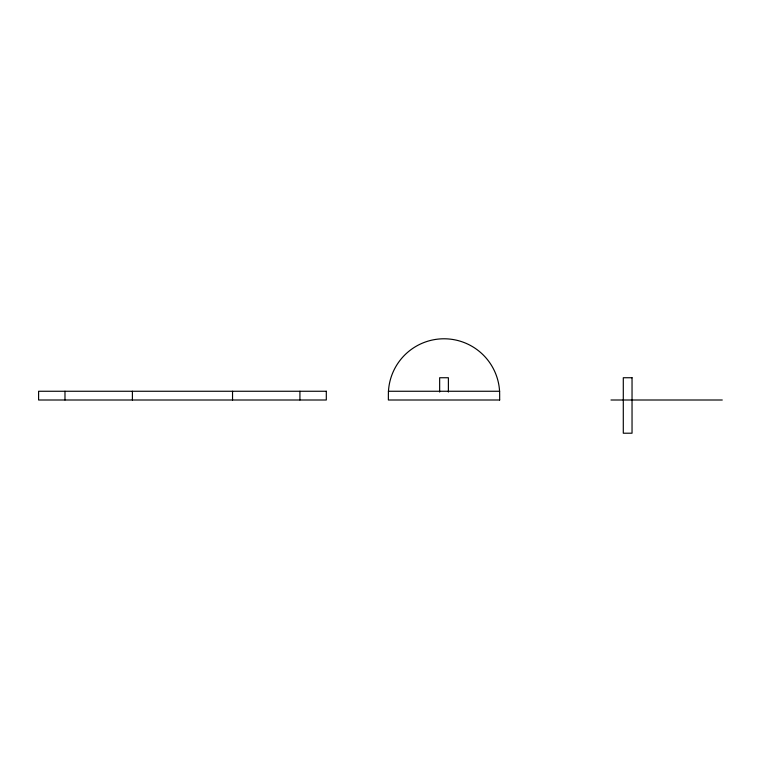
<?xml version="1.0" encoding="UTF-8"?>
<svg xmlns="http://www.w3.org/2000/svg" width="772" height="772" viewBox="0 0 772 772"><rect width="100%" height="100%" fill="white"/><g stroke="black" fill="none" stroke-linecap="round" stroke-linejoin="round"><path stroke-width="1.16" d="M388.374 391.259L499.667 391.259M610.97 400.002L722.274 400.002M448.387 392.051L448.387 377.74L439.654 377.74L439.654 392.051M299.922 391.259L299.922 400.002M232.536 391.259L232.536 400.002M132.398 391.259L132.398 400.002M64.983 391.259L64.983 400.002M632.036 377.74L623.293 377.74L623.293 433.217L632.036 433.208L632.036 377.74M326.305 391.259L38.6 391.259L38.6 400.002L326.305 400.002L326.305 391.259M499.667 400.002L388.374 400.002L388.374 394.444A55.652 55.652 0 0 1 444.016 338.783A55.652 55.652 0 0 1 499.667 394.434L499.667 400.002"/></g></svg>
